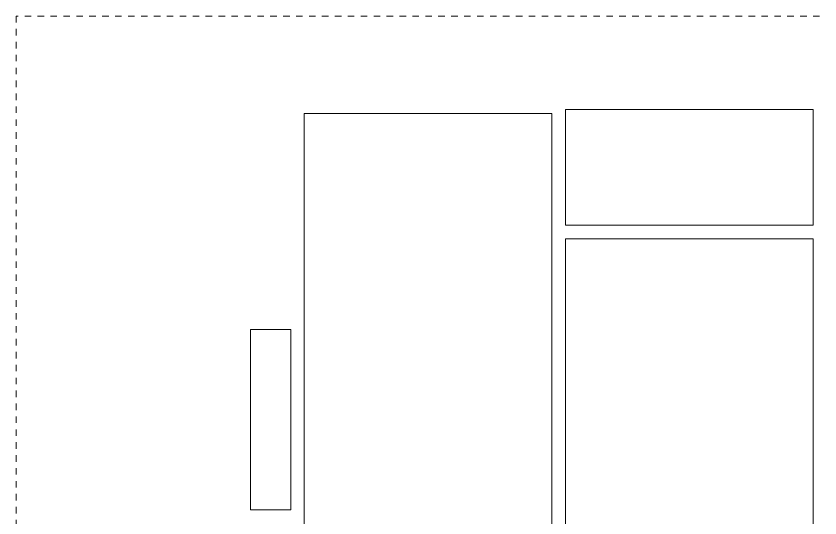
# Model space of a CAD drawing. Header units: inches. Extents: x 8 to 1013, y 340 to 640.
# Drawn here: x 513.3 to 811.8, y 453.8 to 640.3 of the extents above; entities that cross this region are included whole.
import ezdxf

# ---------------------------------------------------------------- set-up
doc = ezdxf.new("R2010")
doc.units = ezdxf.units.IN
doc.linetypes.add('DASHED', pattern=[4.8, 2.4, -2.4])
doc.layers.add('Unnamed [1]', color=5, linetype='Continuous', lineweight=0)

msp = doc.modelspace()

# ---------------------------------------------------------------- linework, layer by layer
at = {"layer": 'Unnamed [1]', "color": 7, "linetype": 'DASHED', "lineweight": 0}
for p, q in [((513.31, 640.3), (513.31, 340.3)), ((1013.31, 640.3), (513.31, 640.3))]:
    msp.add_line(p, q, dxfattribs=at)
at = {"layer": 'Unnamed [1]', "color": 1, "linetype": 'Continuous', "lineweight": 0}
for p, q in [((620.31, 604.05), (620.31, 376.55)), ((712.31, 604.05), (620.31, 604.05)), ((712.31, 604.05), (712.31, 376.55)), ((809.31, 605.52), (717.31, 605.52)), ((717.31, 605.52), (717.31, 562.55)), ((809.31, 562.55), (809.31, 605.52)), ((717.31, 562.55), (809.31, 562.55)), ((717.31, 557.55), (717.31, 376.55)), ((809.31, 557.55), (717.31, 557.55)), ((809.31, 557.55), (809.31, 376.55)), ((600.31, 523.8), (615.31, 523.8)), ((600.31, 456.8), (600.31, 523.8)), ((615.31, 456.8), (615.31, 523.8)), ((600.31, 456.8), (615.31, 456.8))]:
    msp.add_line(p, q, dxfattribs=at)

doc.saveas('drawing.dxf')
